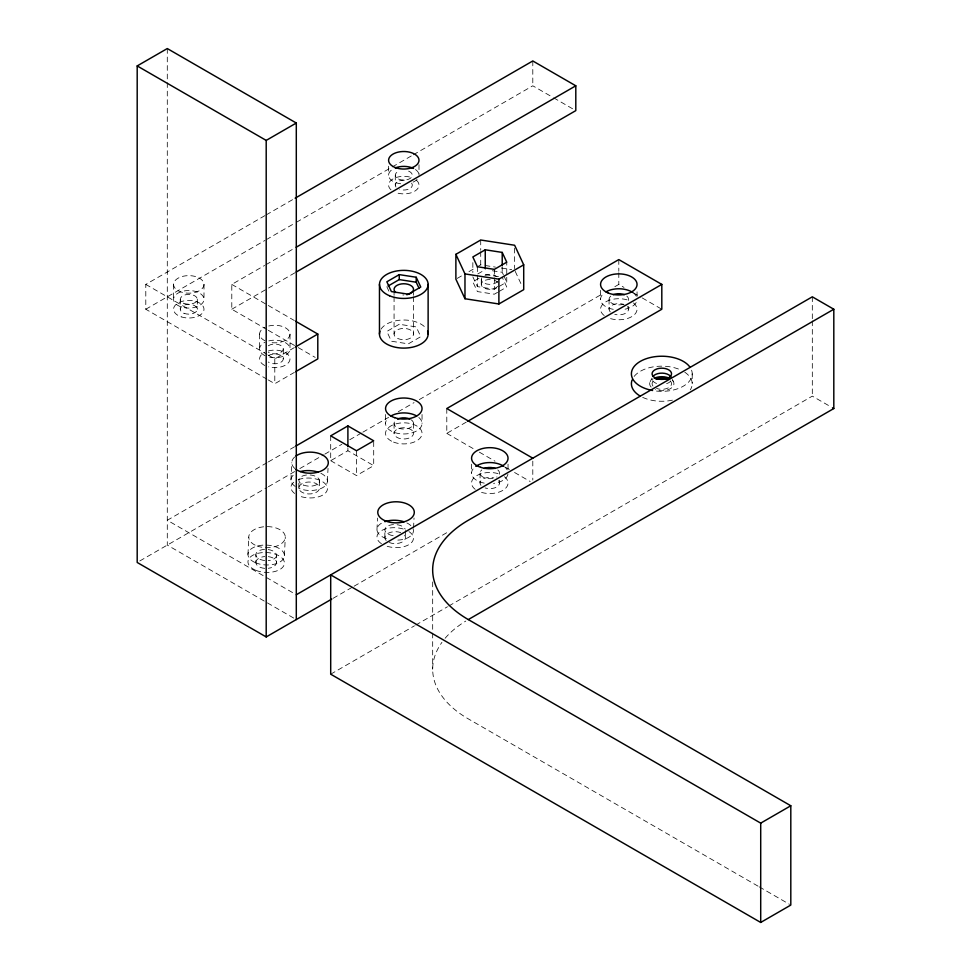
<?xml version="1.0" encoding="UTF-8"?>
<svg xmlns="http://www.w3.org/2000/svg" width="971" height="971" viewBox="0 0 971 971"><rect width="100%" height="100%" fill="white"/><g stroke="black" fill="none" stroke-linecap="round" stroke-linejoin="round"><path stroke-width="0.73" stroke-dasharray="4.86 3.64" d="M264.719 568.375A10.341 5.972 0 0 1 255.859 562.464L255.859 554.684A10.341 5.632 2.7 0 1 264.658 549.392M298.862 487.988L298.862 480.196M384.856 537.643L384.856 529.85M247.969 554.417L248.782 537.157M284.418 555.618L285.292 537.145M290.96 479.941L291.773 462.682M327.421 481.131L328.028 468.35M376.966 529.596L377.513 518.089M413.561 527.945L414.034 518.004M650.169 381.676L651.966 378.168M266.976 379.2L145.796 309.239L145.796 284.406L264.949 215.611M266.26 214.858L293.837 198.934M145.796 309.239L264.949 240.444M266.26 239.679L295.148 223.002M296.458 222.25L390.997 167.667M392.308 166.915L412.007 155.542M413.318 154.777L532.8 85.8L552.341 97.076M266.976 329.545L231.79 309.239L231.79 284.406L264.622 265.459M265.933 264.695L294.82 248.018M231.79 309.239L267.243 288.763M268.554 288.011L294.82 272.851M268.275 355.131L274.793 358.894L294.334 347.606M268.275 379.952L274.793 383.715L294.334 372.427M457.195 278.41L462.414 275.388M468.957 271.613L475.487 267.85M476.797 267.098L480.718 264.828L483.667 265.289M477.805 273.956L485.257 269.659M479.055 278.204L472.841 281.784L477.392 291.579L494.348 294.201L498.062 292.053M472.841 276.82L477.392 286.615L494.348 289.237L498.062 287.088M499.312 286.372L506.753 282.063L506.753 262.206M499.312 291.336L506.753 287.028L502.213 277.245M267.049 462.669L167.291 520.262L294.99 593.985M268.36 461.917L294.601 446.757M139.812 560.959L267.049 487.491M268.36 486.738L294.601 471.578M299.857 468.556L323.489 454.914M324.8 454.149L341.853 444.305M349.73 439.754L361.552 432.932M362.863 432.18L387.793 417.785M398.292 411.716L414.047 402.625M419.302 399.591L603.052 293.497M614.861 286.688L618.806 284.406L624.013 287.416M330.698 435.845L330.698 460.679L347.897 450.75L373.701 465.643L373.701 440.81M330.698 460.679L356.491 475.572L373.701 465.643M446.794 408.536L446.794 433.369L466.468 422.009M333.089 598.33L352.789 586.945M354.112 586.193L448.711 531.574M330.698 674.19L414.459 625.822M415.758 625.069L447.485 606.754M448.808 606.001L812.314 396.132L831.285 407.08M485.136 265.508L495.453 267.11M501.352 268.02L511.681 269.622M492.321 270.751L502.213 272.281L503.354 274.72M485.257 274.623L499.385 276.808M553.652 97.828L573.193 109.116M633.141 292.684L640.957 297.199M642.256 297.951L661.809 309.239M231.79 284.406L266.976 304.724M268.275 305.477L294.334 320.515M268.275 330.298L296.944 346.853M298.255 347.606L315.187 357.389M446.794 433.369L474.164 449.172M479.371 452.17L495.016 461.201M505.442 467.221L509.35 469.479M514.557 472.489L530.19 481.519M145.796 284.406L266.976 354.379M293.691 618.066L167.291 545.083L167.291 81.855M758.048 886.159L468.301 718.868A121.63 70.215 0 0 1 441.939 642.353M759.31 886.887L789.544 904.341M672.296 379.43L673.449 381.676M515.237 271.382L521.9 285.741M503.913 275.946L506.753 282.063M386.846 286.748L390.245 294.092M812.314 296.823L812.314 319.386M812.314 320.891L812.314 396.132M692.214 373.786L692.214 383.715M637.049 291.858L637.049 296.325M628.528 306.399L628.528 309.239M618.806 259.585L618.806 271.261M618.806 272.73L618.806 284.406M609.072 299.299L609.072 309.239M600.564 290.365L600.564 299.299M532.8 60.967L532.8 85.8M532.8 461.116L532.8 480.099M514.63 248.163L514.63 268.615M508.039 464.15L508.039 470.11M502.213 266.6L502.213 272.281M499.531 480.184L499.531 483.024M494.348 269.368L494.348 276.468M494.348 277.888L494.348 289.237M481.288 279.442L481.288 284.406M480.718 240.007L480.718 250.227M480.718 251.683L480.718 264.828M480.075 473.095L480.075 483.024M477.392 266.746L477.392 273.846M477.392 275.266L477.392 286.615M472.841 262.631L472.841 272.56M471.554 464.15L471.554 473.095M432.678 581.945L432.678 631.599M432.678 633.104L432.678 669.225M422.045 414.496L422.045 423.441M418.999 164.742L418.999 175.168M413.525 292.356L413.525 295.33M413.525 296.823L413.525 334.06A9.734 5.62 0 0 1 398.935 338.928A9.734 5.62 0 0 1 398.935 329.193A9.734 5.62 0 0 1 413.525 334.06M413.525 423.441L413.525 433.369A9.734 5.62 0 0 1 398.935 438.237A9.734 5.62 0 0 1 398.935 428.502A9.734 5.62 0 0 1 413.525 433.369M405.538 530.53L405.538 537.643M395.282 175.168L395.282 185.097M394.068 292.356L394.068 295.33M394.068 296.823L394.068 334.06M394.068 423.441L394.068 433.369M388.594 166.235L388.594 175.168M385.56 414.496L385.56 423.441M356.491 450.75L356.491 475.572M347.897 447.825L347.897 450.75M319.532 480.876L319.532 487.988A10.341 5.972 0 0 1 304.02 493.159A10.341 5.972 0 0 1 304.02 482.818A10.341 5.972 0 0 1 319.532 487.988M268.761 326.001A15.208 8.775 0 0 1 290.001 334.06L290.001 348.953A15.208 8.775 0 0 1 268.761 357.012M283.314 348.953L283.314 358.894M268.214 549.562A10.341 5.632 2.7 0 1 276.529 555.363L276.529 562.464A10.341 5.972 0 0 1 268.312 568.302M274.793 358.894L274.793 383.715M259.597 334.06L259.597 348.953M203.995 284.406A15.208 8.775 0 0 1 181.189 292.016A15.208 8.775 0 0 1 181.189 276.808A15.208 8.775 0 0 1 203.995 284.406L203.995 299.299A15.208 8.775 0 0 1 181.189 306.909A15.208 8.775 0 0 1 181.189 291.701A15.208 8.775 0 0 1 203.995 299.299M197.307 299.299L197.307 309.239M180.278 299.299L180.278 309.239M173.591 284.406L173.591 299.299M167.291 48.55L167.291 80.338M381.008 329.157A24.324 14.043 0 0 1 403.171 320.017A24.324 14.043 0 0 1 426.123 328.489M403.802 294.99A9.734 5.62 0 0 1 402.795 294.966M445.119 638.275A121.63 70.215 0 0 1 465.764 621.076M684.786 372.221A30.404 17.551 0 0 1 690.296 389.844M672.43 400.161A30.404 17.551 0 0 1 641.892 396.981M634.148 376.42A30.404 17.551 0 0 1 681.29 370.242M691.57 370.182A30.404 17.551 0 0 1 655.571 390.961M672.478 380.353A12.162 7.028 0 0 1 670.087 388.849A12.162 7.028 0 0 1 655.231 389.626M651.128 387.077A12.162 7.028 0 0 1 653.204 378.751M670.658 381.081A9.734 5.62 0 0 1 665.208 384.018M656.542 383.472A9.734 5.62 0 0 1 652.075 378.751M670.342 381.02A9.734 5.62 0 0 1 668.436 387.83A9.734 5.62 0 0 1 656.542 388.436M652.949 386.045A9.734 5.62 0 0 1 654.017 380.353M498.645 480.681A9.734 5.62 0 0 1 496.412 487.151A9.734 5.62 0 0 1 485.075 487.928M480.948 485.354A9.734 5.62 0 0 1 482.915 479.043A9.734 5.62 0 0 1 493.838 477.914M627.315 306.508A9.734 5.62 0 0 1 625.943 313.05A9.734 5.62 0 0 1 614.764 314.349M610.298 311.958A9.734 5.62 0 0 1 612.155 305.137A9.734 5.62 0 0 1 624.062 304.506M507.942 474.176A18.243 10.535 0 0 1 493.535 483.4M484.262 483.121A18.243 10.535 0 0 1 474.77 467.124M504.835 467.124A18.243 10.535 0 0 1 507.19 469.891M497.82 469.903A9.734 5.62 0 0 1 496.679 477.064M492.746 478.448A9.734 5.62 0 0 1 481.98 476.433A9.734 5.62 0 0 1 481.786 469.903M418.829 417.469A18.243 10.535 0 0 1 415.891 431.33A18.243 10.535 0 0 1 391.714 431.33A18.243 10.535 0 0 1 388.764 417.469M411.267 419.836A9.734 5.62 0 0 1 410.684 427.41A9.734 5.62 0 0 1 397.576 427.762A9.734 5.62 0 0 1 395.78 420.249M636.187 302.503A18.243 10.535 0 0 1 622.545 309.615M613.271 309.336A18.243 10.535 0 0 1 603.768 293.339M633.832 293.339A18.243 10.535 0 0 1 636.187 296.106M626.817 296.119A9.734 5.62 0 0 1 628.079 301.01M623.528 304.214A9.734 5.62 0 0 1 611.596 303.086A9.734 5.62 0 0 1 610.783 296.119M413.039 528.734A18.243 9.928 2.7 0 1 395.209 540.131M386.361 538.589A18.243 9.928 2.7 0 1 383.509 522.18M406.861 522.944A18.243 9.928 2.7 0 1 411.134 525.894M320.867 473.29A18.243 9.928 2.7 0 1 323.731 487.017A18.243 9.928 2.7 0 1 298.874 488.389M295.208 486.447A18.243 9.928 2.7 0 1 295.184 473.714M294.856 468.532A18.255 10.535 0 0 1 294.856 456.819M268.312 556.626A10.341 5.972 0 0 1 276.529 562.464M255.859 562.464A10.341 5.972 0 0 1 264.719 556.553M276.529 555.363A10.341 5.632 2.7 0 1 268.227 560.607M264.67 560.546A10.341 5.632 2.7 0 1 255.859 554.684M404.604 535.155A10.341 5.972 0 0 1 401.848 542.206A10.341 5.972 0 0 1 389.335 542.558M386.155 540.531A10.341 5.972 0 0 1 388.133 533.285A10.341 5.972 0 0 1 400.792 532.618M393.17 535.652A10.341 5.632 2.7 0 1 384.868 529.571A10.341 5.632 2.7 0 1 394.177 524.546A10.341 5.632 2.7 0 1 405.223 529.146M298.255 479.674A18.243 9.928 2.7 0 1 322.675 481.737A18.243 9.928 2.7 0 1 322.7 495.113A18.243 9.928 2.7 0 1 298.279 495.586M294.614 493.462A18.243 9.928 2.7 0 1 294.589 481.555M408.961 531.586A18.243 9.928 2.7 0 1 409.398 544.343A18.243 9.928 2.7 0 1 386.47 546.078M381.433 543.699A18.243 9.928 2.7 0 1 380.996 530.943A18.243 9.928 2.7 0 1 403.924 529.207M268.263 355.738A8.508 4.916 0 0 1 280.631 355.313A8.508 4.916 0 0 1 280.631 362.462A8.508 4.916 0 0 1 268.263 362.037M411.607 183.155A8.508 4.916 0 0 1 409.519 188.75A8.508 4.916 0 0 1 399.664 189.406M395.986 187.051A8.508 4.916 0 0 1 398.086 181.456A8.508 4.916 0 0 1 407.929 180.8M268.761 340.906A15.208 8.775 0 0 1 290.001 348.953M265.059 355.702A15.208 8.775 0 0 1 265.059 342.217M290.001 334.06A15.208 8.775 0 0 1 268.761 342.12M265.059 340.797A15.208 8.775 0 0 1 265.059 327.324M268.263 345.81A8.508 4.916 0 0 1 280.631 345.385A8.508 4.916 0 0 1 280.631 352.534A8.508 4.916 0 0 1 268.263 352.109M417.093 179.429A15.208 8.775 0 0 1 412.408 182.402M400.683 183.762A15.208 8.775 0 0 1 389.225 177.681A15.208 8.775 0 0 1 393.049 168.966M415.467 169.549A15.208 8.775 0 0 1 418.683 173.372M408.621 171.127A8.508 4.916 0 0 1 410.175 178.433A8.508 4.916 0 0 1 397.418 178.433A8.508 4.916 0 0 1 398.972 171.127M416.583 180.363A15.208 8.775 0 0 1 414.544 191.311A15.208 8.775 0 0 1 395.573 192.489M391.01 189.843A15.208 8.775 0 0 1 392.672 179.125A15.208 8.775 0 0 1 411.085 177.402M633.408 302.928A18.243 10.535 0 0 1 632.157 316.412A18.243 10.535 0 0 1 608.938 318.1M604.205 315.551A18.243 10.535 0 0 1 605.455 302.054A18.243 10.535 0 0 1 628.662 300.379M497.613 286.36A8.508 4.916 0 0 1 487.224 289.091A8.508 4.916 0 0 1 481.47 283.411A8.508 4.916 0 0 1 490.683 279.514M494.627 280.364A8.508 4.916 0 0 1 497.613 282.452M497.613 281.396A8.508 4.916 0 0 1 486.811 284.042A8.508 4.916 0 0 1 481.689 277.949M484.978 275.388A8.508 4.916 0 0 1 496.812 276.662M504.41 476.712A18.243 10.535 0 0 1 502.699 490.464A18.243 10.535 0 0 1 478.873 491.447M475.195 489.335A18.243 10.535 0 0 1 476.895 475.572A18.243 10.535 0 0 1 500.733 474.588M268.481 350.907A15.208 8.775 0 0 1 290.001 358.894A15.208 8.775 0 0 1 268.481 366.868M264.84 365.521A15.208 8.775 0 0 1 264.84 352.255M399.251 324.278L386.846 331.439L391.386 341.234L408.342 343.855L420.759 336.682L416.207 326.899L399.251 324.278M255.507 562.719A18.243 9.928 2.7 0 0 284.333 556.638A18.243 9.928 2.7 0 0 258.747 545.702A18.243 9.928 2.7 0 0 255.507 562.719M257.157 546.018A18.255 10.535 0 0 0 285.268 537.667A18.255 10.535 0 0 0 258.687 527.775A18.255 10.535 0 0 0 257.157 546.018M303.595 485.087A10.341 5.632 2.7 0 0 319.52 481.155A10.341 5.632 2.7 0 0 304.469 475.365A10.341 5.632 2.7 0 0 303.595 485.087M255.992 570.365A18.243 9.928 2.7 0 0 284.382 563.775A18.243 9.928 2.7 0 0 258.213 553.264A18.243 9.928 2.7 0 0 255.992 570.365M184.017 313.305A8.508 4.916 0 0 0 197.283 309.591A8.508 4.916 0 0 0 185.073 304.809A8.508 4.916 0 0 0 184.017 313.305M183.798 303.28A8.508 4.916 0 0 0 197.259 299.808A8.508 4.916 0 0 0 185.315 294.82A8.508 4.916 0 0 0 183.798 303.28M393.571 442.096A18.243 10.535 0 0 0 421.997 434.122A18.243 10.535 0 0 0 395.828 423.89A18.243 10.535 0 0 0 393.571 442.096M181.189 316.837A15.208 8.775 0 0 0 203.995 309.239A15.208 8.775 0 0 0 181.189 301.629A15.208 8.775 0 0 0 181.189 316.837"/><path stroke-width="1.46" d="M331.766 599.083L266.2 636.94L137.19 562.464L137.19 65.931L167.291 48.55L296.301 123.026L296.301 619.571M137.19 65.931L266.2 140.407L296.301 123.026M295.148 198.181L532.8 60.967L575.803 85.8L575.803 110.621L296.131 272.086M296.131 247.265L575.803 85.8M399.251 274.623L386.846 281.784L391.386 291.579L408.342 294.201L420.759 287.028L416.207 277.245L399.251 274.623L399.251 279.587L388.084 286.032M295.645 346.853L317.796 334.06L317.796 358.894L295.645 371.675M455.885 254.341L480.718 240.007L514.63 245.25L523.709 264.828L523.709 289.661L498.888 303.984L464.975 298.74L455.885 279.163L455.885 254.341L464.975 273.919L464.975 298.74M485.257 249.79L472.841 256.963L477.392 266.746L494.348 269.368L506.753 262.206L502.213 252.411L485.257 249.79L485.257 268.239M464.975 273.919L498.888 279.163L523.709 264.828M295.924 445.992L618.806 259.585L661.809 284.406L661.809 309.239L467.779 421.256M347.897 425.917L330.698 435.845L356.491 450.75L373.701 440.81L347.897 425.917L347.897 446.369M661.809 284.406L446.794 408.536L532.8 458.191M296.301 594.738L812.314 296.823L833.81 309.239L833.81 408.536L468.301 619.571A121.63 70.215 0 0 1 468.301 520.262L833.81 309.239M760.706 823.141L790.807 805.76L790.807 905.069L760.706 922.45L330.698 674.19L330.698 574.881L760.706 823.141L760.706 922.45M399.251 279.587L416.207 282.209L419.047 288.326M832.463 407.771L833.81 408.536M295.645 321.267L317.796 334.06M468.301 619.571L790.807 805.76M502.213 252.411L502.213 265.18M498.888 279.163L498.888 303.984M428.126 284.406L428.126 334.06M416.207 277.245L416.207 282.209M379.467 284.406L379.467 334.06M266.2 140.407L266.2 636.94M427.604 331.184A24.324 14.043 0 0 1 403.705 348.104A24.324 14.043 0 0 1 380.025 331.075M395.78 292.562A9.734 5.62 0 0 1 399.093 284.454A9.734 5.62 0 0 1 412.736 287.149A9.734 5.62 0 0 1 406.752 294.723M640.302 396.132A30.404 17.551 0 0 1 632.097 379.989M652.585 390.512A30.404 17.551 0 0 1 639.258 362.013A30.404 17.551 0 0 1 689.713 366.807M654.515 378.095A12.162 7.028 0 0 1 669.092 378.095M652.949 376.42A9.734 5.62 0 0 1 662.501 373.143A9.734 5.62 0 0 1 671.143 377.173M655.971 379.212A9.734 5.62 0 0 1 667.635 379.212M475.79 466.347A18.243 10.535 0 0 1 503.803 466.347M484.286 468.459A9.734 5.62 0 0 1 495.319 468.459M390.9 415.989A18.243 10.535 0 0 1 416.693 415.989M397.564 419.12A9.734 5.62 0 0 1 410.029 419.12M605.904 291.858A18.243 10.535 0 0 1 632.813 292.55M613.296 294.674A9.734 5.62 0 0 1 624.317 294.674M384.856 521.67A18.243 9.928 2.7 0 1 404.033 521.791M300.342 471.566A18.243 9.928 2.7 0 1 318.027 472.137M295.924 455.994A18.255 10.535 0 0 1 322.518 454.974A18.255 10.535 0 0 1 322.518 470.365A18.255 10.535 0 0 1 295.924 469.357M395.185 167.934A15.208 8.775 0 0 1 413.537 168.432M389.529 295.779A24.324 14.043 0 0 0 427.993 285.862A24.324 14.043 0 0 0 393.874 271.589A24.324 14.043 0 0 0 389.529 295.779M656.942 378.654A9.734 5.62 0 0 0 671.531 373.786A9.734 5.62 0 0 0 656.942 368.919A9.734 5.62 0 0 0 656.942 378.654M480.681 467.318A18.243 10.535 0 0 0 508.039 458.191A18.243 10.535 0 0 0 480.681 449.075A18.243 10.535 0 0 0 480.681 467.318M394.675 417.664A18.243 10.535 0 0 0 422.045 408.536A18.243 10.535 0 0 0 394.675 399.421A18.243 10.535 0 0 0 394.675 417.664M608.101 292.939A18.243 10.535 0 0 0 636.952 285.498A18.243 10.535 0 0 0 611.366 274.793A18.243 10.535 0 0 0 608.101 292.939M386.155 521.184A18.255 10.535 0 0 0 414.277 512.834A18.255 10.535 0 0 0 387.684 502.954A18.255 10.535 0 0 0 386.155 521.184M396.192 167.874A15.208 8.775 0 0 0 418.999 160.276A15.208 8.775 0 0 0 396.192 152.678A15.208 8.775 0 0 0 396.192 167.874"/></g></svg>
